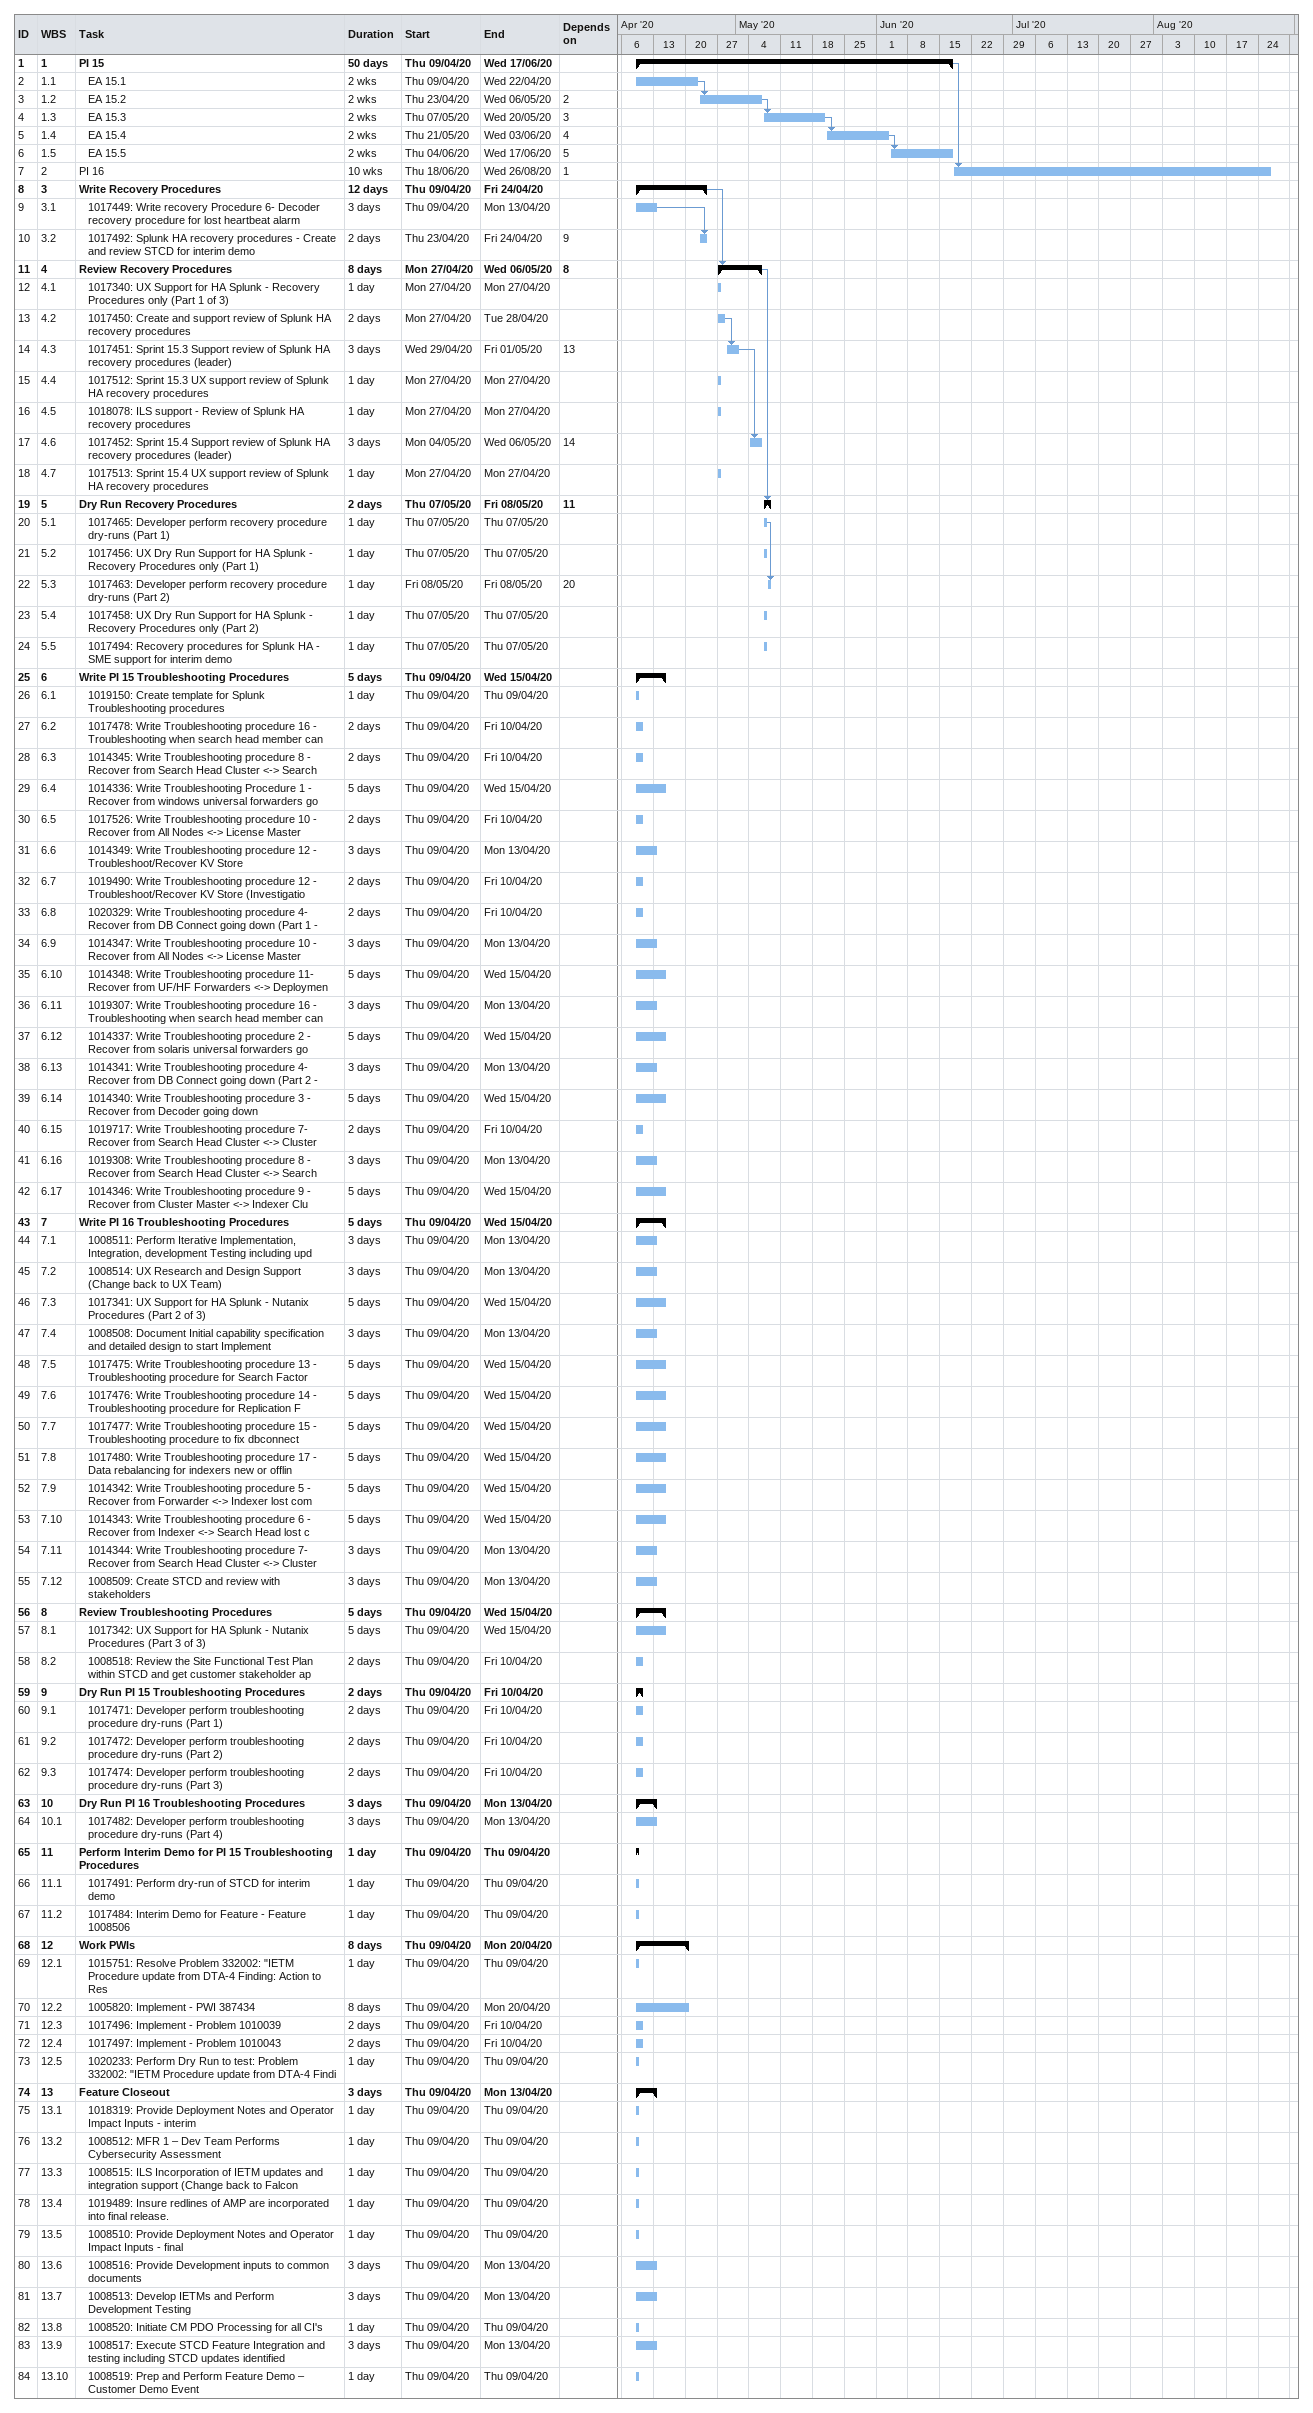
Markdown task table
| ID | WBS | Task | Duration | Start | Finish | Predecessors |
|---|---|---|---|---|---|---|
| 1 | 1 | **PI 15** | 50d | 2020-04-09 | 2020-06-17 |  |
| 2 | 1.1 | EA 15.1 | 2w | 2020-04-09 | 2020-04-22 |  |
| 3 | 1.2 | EA 15.2 | 2w | 2020-04-23 | 2020-05-06 | 2 |
| 4 | 1.3 | EA 15.3 | 2w | 2020-05-07 | 2020-05-20 | 3 |
| 5 | 1.4 | EA 15.4 | 2w | 2020-05-21 | 2020-06-03 | 4 |
| 6 | 1.5 | EA 15.5 | 2w | 2020-06-04 | 2020-06-17 | 5 |
| 7 | 2 | PI 16 | 10w | 2020-06-18 | 2020-08-26 | 1 |
| 8 | 3 | **Write Recovery Procedures** | 12d | 2020-04-09 | 2020-04-24 |  |
| 9 | 3.1 | 1017449: Write recovery Procedure 6- Decoder recovery procedure for lost heartbeat alarm | 3d | 2020-04-09 | 2020-04-13 |  |
| 10 | 3.2 | 1017492: Splunk HA recovery procedures - Create and review STCD for interim demo | 2d | 2020-04-23 | 2020-04-24 | 9 |
| 11 | 4 | **Review Recovery Procedures** | 8d | 2020-04-27 | 2020-05-06 | 8 |
| 12 | 4.1 | 1017340: UX Support for HA Splunk - Recovery Procedures only (Part 1 of 3) | 1d | 2020-04-27 | 2020-04-27 |  |
| 13 | 4.2 | 1017450: Create and support review of Splunk HA recovery procedures | 2d | 2020-04-27 | 2020-04-28 |  |
| 14 | 4.3 | 1017451: Sprint 15.3 Support review of Splunk HA recovery procedures (leader) | 3d | 2020-04-29 | 2020-05-01 | 13 |
| 15 | 4.4 | 1017512: Sprint 15.3 UX support review of Splunk HA recovery procedures | 1d | 2020-04-27 | 2020-04-27 |  |
| 16 | 4.5 | 1018078: ILS support - Review of Splunk HA recovery procedures | 1d | 2020-04-27 | 2020-04-27 |  |
| 17 | 4.6 | 1017452: Sprint 15.4 Support review of Splunk HA recovery procedures (leader) | 3d | 2020-05-04 | 2020-05-06 | 14 |
| 18 | 4.7 | 1017513: Sprint 15.4 UX support review of Splunk HA recovery procedures | 1d | 2020-04-27 | 2020-04-27 |  |
| 19 | 5 | **Dry Run Recovery Procedures** | 2d | 2020-05-07 | 2020-05-08 | 11 |
| 20 | 5.1 | 1017465: Developer perform recovery procedure dry-runs (Part 1) | 1d | 2020-05-07 | 2020-05-07 |  |
| 21 | 5.2 | 1017456: UX Dry Run Support for HA Splunk - Recovery Procedures only (Part 1) | 1d | 2020-05-07 | 2020-05-07 |  |
| 22 | 5.3 | 1017463: Developer perform recovery procedure dry-runs (Part 2) | 1d | 2020-05-08 | 2020-05-08 | 20 |
| 23 | 5.4 | 1017458: UX Dry Run Support for HA Splunk - Recovery Procedures only (Part 2) | 1d | 2020-05-07 | 2020-05-07 |  |
| 24 | 5.5 | 1017494: Recovery procedures for Splunk HA - SME support for interim demo | 1d | 2020-05-07 | 2020-05-07 |  |
| 25 | 6 | **Write PI 15 Troubleshooting Procedures** | 5d | 2020-04-09 | 2020-04-15 |  |
| 26 | 6.1 | 1019150: Create template for Splunk Troubleshooting procedures | 1d | 2020-04-09 | 2020-04-09 |  |
| 27 | 6.2 | 1017478: Write Troubleshooting procedure 16 - Troubleshooting when search head member can | 2d | 2020-04-09 | 2020-04-10 |  |
| 28 | 6.3 | 1014345: Write Troubleshooting procedure 8 - Recover from Search Head Cluster <-> Search | 2d | 2020-04-09 | 2020-04-10 |  |
| 29 | 6.4 | 1014336: Write Troubleshooting Procedure 1 - Recover from windows universal forwarders go | 5d | 2020-04-09 | 2020-04-15 |  |
| 30 | 6.5 | 1017526: Write Troubleshooting procedure 10 - Recover from All Nodes <-> License Master | 2d | 2020-04-09 | 2020-04-10 |  |
| 31 | 6.6 | 1014349: Write Troubleshooting procedure 12 - Troubleshoot/Recover KV Store | 3d | 2020-04-09 | 2020-04-13 |  |
| 32 | 6.7 | 1019490: Write Troubleshooting procedure 12 - Troubleshoot/Recover KV Store (Investigatio | 2d | 2020-04-09 | 2020-04-10 |  |
| 33 | 6.8 | 1020329: Write Troubleshooting procedure 4- Recover from DB Connect going down (Part 1 - | 2d | 2020-04-09 | 2020-04-10 |  |
| 34 | 6.9 | 1014347: Write Troubleshooting procedure 10 - Recover from All Nodes <-> License Master | 3d | 2020-04-09 | 2020-04-13 |  |
| 35 | 6.10 | 1014348: Write Troubleshooting procedure 11- Recover from UF/HF Forwarders <-> Deploymen | 5d | 2020-04-09 | 2020-04-15 |  |
| 36 | 6.11 | 1019307: Write Troubleshooting procedure 16 - Troubleshooting when search head member can | 3d | 2020-04-09 | 2020-04-13 |  |
| 37 | 6.12 | 1014337: Write Troubleshooting procedure 2 - Recover from solaris universal forwarders go | 5d | 2020-04-09 | 2020-04-15 |  |
| 38 | 6.13 | 1014341: Write Troubleshooting procedure 4- Recover from DB Connect going down (Part 2 - | 3d | 2020-04-09 | 2020-04-13 |  |
| 39 | 6.14 | 1014340: Write Troubleshooting procedure 3 - Recover from Decoder going down | 5d | 2020-04-09 | 2020-04-15 |  |
| 40 | 6.15 | 1019717: Write Troubleshooting procedure 7- Recover from Search Head Cluster <-> Cluster | 2d | 2020-04-09 | 2020-04-10 |  |
| 41 | 6.16 | 1019308: Write Troubleshooting procedure 8 - Recover from Search Head Cluster <-> Search | 3d | 2020-04-09 | 2020-04-13 |  |
| 42 | 6.17 | 1014346: Write Troubleshooting procedure 9 - Recover from Cluster Master <-> Indexer Clu | 5d | 2020-04-09 | 2020-04-15 |  |
| 43 | 7 | **Write PI 16 Troubleshooting Procedures** | 5d | 2020-04-09 | 2020-04-15 |  |
| 44 | 7.1 | 1008511: Perform Iterative Implementation, Integration, development Testing including upd | 3d | 2020-04-09 | 2020-04-13 |  |
| 45 | 7.2 | 1008514: UX Research and Design Support (Change back to UX Team) | 3d | 2020-04-09 | 2020-04-13 |  |
| 46 | 7.3 | 1017341: UX Support for HA Splunk - Nutanix Procedures (Part 2 of 3) | 5d | 2020-04-09 | 2020-04-15 |  |
| 47 | 7.4 | 1008508: Document Initial capability specification and detailed design to start Implement | 3d | 2020-04-09 | 2020-04-13 |  |
| 48 | 7.5 | 1017475: Write Troubleshooting procedure 13 - Troubleshooting procedure for Search Factor | 5d | 2020-04-09 | 2020-04-15 |  |
| 49 | 7.6 | 1017476: Write Troubleshooting procedure 14 - Troubleshooting procedure for Replication F | 5d | 2020-04-09 | 2020-04-15 |  |
| 50 | 7.7 | 1017477: Write Troubleshooting procedure 15 - Troubleshooting procedure to fix dbconnect | 5d | 2020-04-09 | 2020-04-15 |  |
| 51 | 7.8 | 1017480: Write Troubleshooting procedure 17 - Data rebalancing for indexers new or offlin | 5d | 2020-04-09 | 2020-04-15 |  |
| 52 | 7.9 | 1014342: Write Troubleshooting procedure 5 - Recover from Forwarder <-> Indexer lost com | 5d | 2020-04-09 | 2020-04-15 |  |
| 53 | 7.10 | 1014343: Write Troubleshooting procedure 6 - Recover from Indexer <-> Search Head lost c | 5d | 2020-04-09 | 2020-04-15 |  |
| 54 | 7.11 | 1014344: Write Troubleshooting procedure 7- Recover from Search Head Cluster <-> Cluster | 3d | 2020-04-09 | 2020-04-13 |  |
| 55 | 7.12 | 1008509: Create STCD and review with stakeholders | 3d | 2020-04-09 | 2020-04-13 |  |
| 56 | 8 | **Review Troubleshooting Procedures** | 5d | 2020-04-09 | 2020-04-15 |  |
| 57 | 8.1 | 1017342: UX Support for HA Splunk - Nutanix Procedures (Part 3 of 3) | 5d | 2020-04-09 | 2020-04-15 |  |
| 58 | 8.2 | 1008518: Review the Site Functional Test Plan within STCD and get customer stakeholder ap | 2d | 2020-04-09 | 2020-04-10 |  |
| 59 | 9 | **Dry Run PI 15 Troubleshooting Procedures** | 2d | 2020-04-09 | 2020-04-10 |  |
| 60 | 9.1 | 1017471: Developer perform troubleshooting procedure dry-runs (Part 1) | 2d | 2020-04-09 | 2020-04-10 |  |
| 61 | 9.2 | 1017472: Developer perform troubleshooting procedure dry-runs (Part 2) | 2d | 2020-04-09 | 2020-04-10 |  |
| 62 | 9.3 | 1017474: Developer perform troubleshooting procedure dry-runs (Part 3) | 2d | 2020-04-09 | 2020-04-10 |  |
| 63 | 10 | **Dry Run PI 16 Troubleshooting Procedures** | 3d | 2020-04-09 | 2020-04-13 |  |
| 64 | 10.1 | 1017482: Developer perform troubleshooting procedure dry-runs (Part 4) | 3d | 2020-04-09 | 2020-04-13 |  |
| 65 | 11 | **Perform Interim Demo for PI 15 Troubleshooting Procedures** | 1d | 2020-04-09 | 2020-04-09 |  |
| 66 | 11.1 | 1017491: Perform dry-run of STCD for interim demo | 1d | 2020-04-09 | 2020-04-09 |  |
| 67 | 11.2 | 1017484: Interim Demo for Feature - Feature 1008506 | 1d | 2020-04-09 | 2020-04-09 |  |
| 68 | 12 | **Work PWIs** | 8d | 2020-04-09 | 2020-04-20 |  |
| 69 | 12.1 | 1015751: Resolve Problem 332002: "IETM Procedure update from DTA-4 Finding: Action to Res | 1d | 2020-04-09 | 2020-04-09 |  |
| 70 | 12.2 | 1005820: Implement - PWI 387434 | 8d | 2020-04-09 | 2020-04-20 |  |
| 71 | 12.3 | 1017496: Implement - Problem 1010039 | 2d | 2020-04-09 | 2020-04-10 |  |
| 72 | 12.4 | 1017497: Implement - Problem 1010043 | 2d | 2020-04-09 | 2020-04-10 |  |
| 73 | 12.5 | 1020233: Perform Dry Run to test: Problem 332002: "IETM Procedure update from DTA-4 Findi | 1d | 2020-04-09 | 2020-04-09 |  |
| 74 | 13 | **Feature Closeout** | 3d | 2020-04-09 | 2020-04-13 |  |
| 75 | 13.1 | 1018319: Provide Deployment Notes and Operator Impact Inputs - interim | 1d | 2020-04-09 | 2020-04-09 |  |
| 76 | 13.2 | 1008512: MFR 1 – Dev Team Performs Cybersecurity Assessment | 1d | 2020-04-09 | 2020-04-09 |  |
| 77 | 13.3 | 1008515: ILS Incorporation of IETM updates and integration support (Change back to Falcon | 1d | 2020-04-09 | 2020-04-09 |  |
| 78 | 13.4 | 1019489: Insure redlines of AMP are incorporated into final release. | 1d | 2020-04-09 | 2020-04-09 |  |
| 79 | 13.5 | 1008510: Provide Deployment Notes and Operator Impact Inputs - final | 1d | 2020-04-09 | 2020-04-09 |  |
| 80 | 13.6 | 1008516: Provide Development inputs to common documents | 3d | 2020-04-09 | 2020-04-13 |  |
| 81 | 13.7 | 1008513: Develop IETMs and Perform Development Testing | 3d | 2020-04-09 | 2020-04-13 |  |
| 82 | 13.8 | 1008520: Initiate CM PDO Processing for all CI's | 1d | 2020-04-09 | 2020-04-09 |  |
| 83 | 13.9 | 1008517: Execute STCD Feature Integration and testing including STCD updates identified | 3d | 2020-04-09 | 2020-04-13 |  |
| 84 | 13.10 | 1008519: Prep and Perform Feature Demo – Customer Demo Event | 1d | 2020-04-09 | 2020-04-09 |  |
